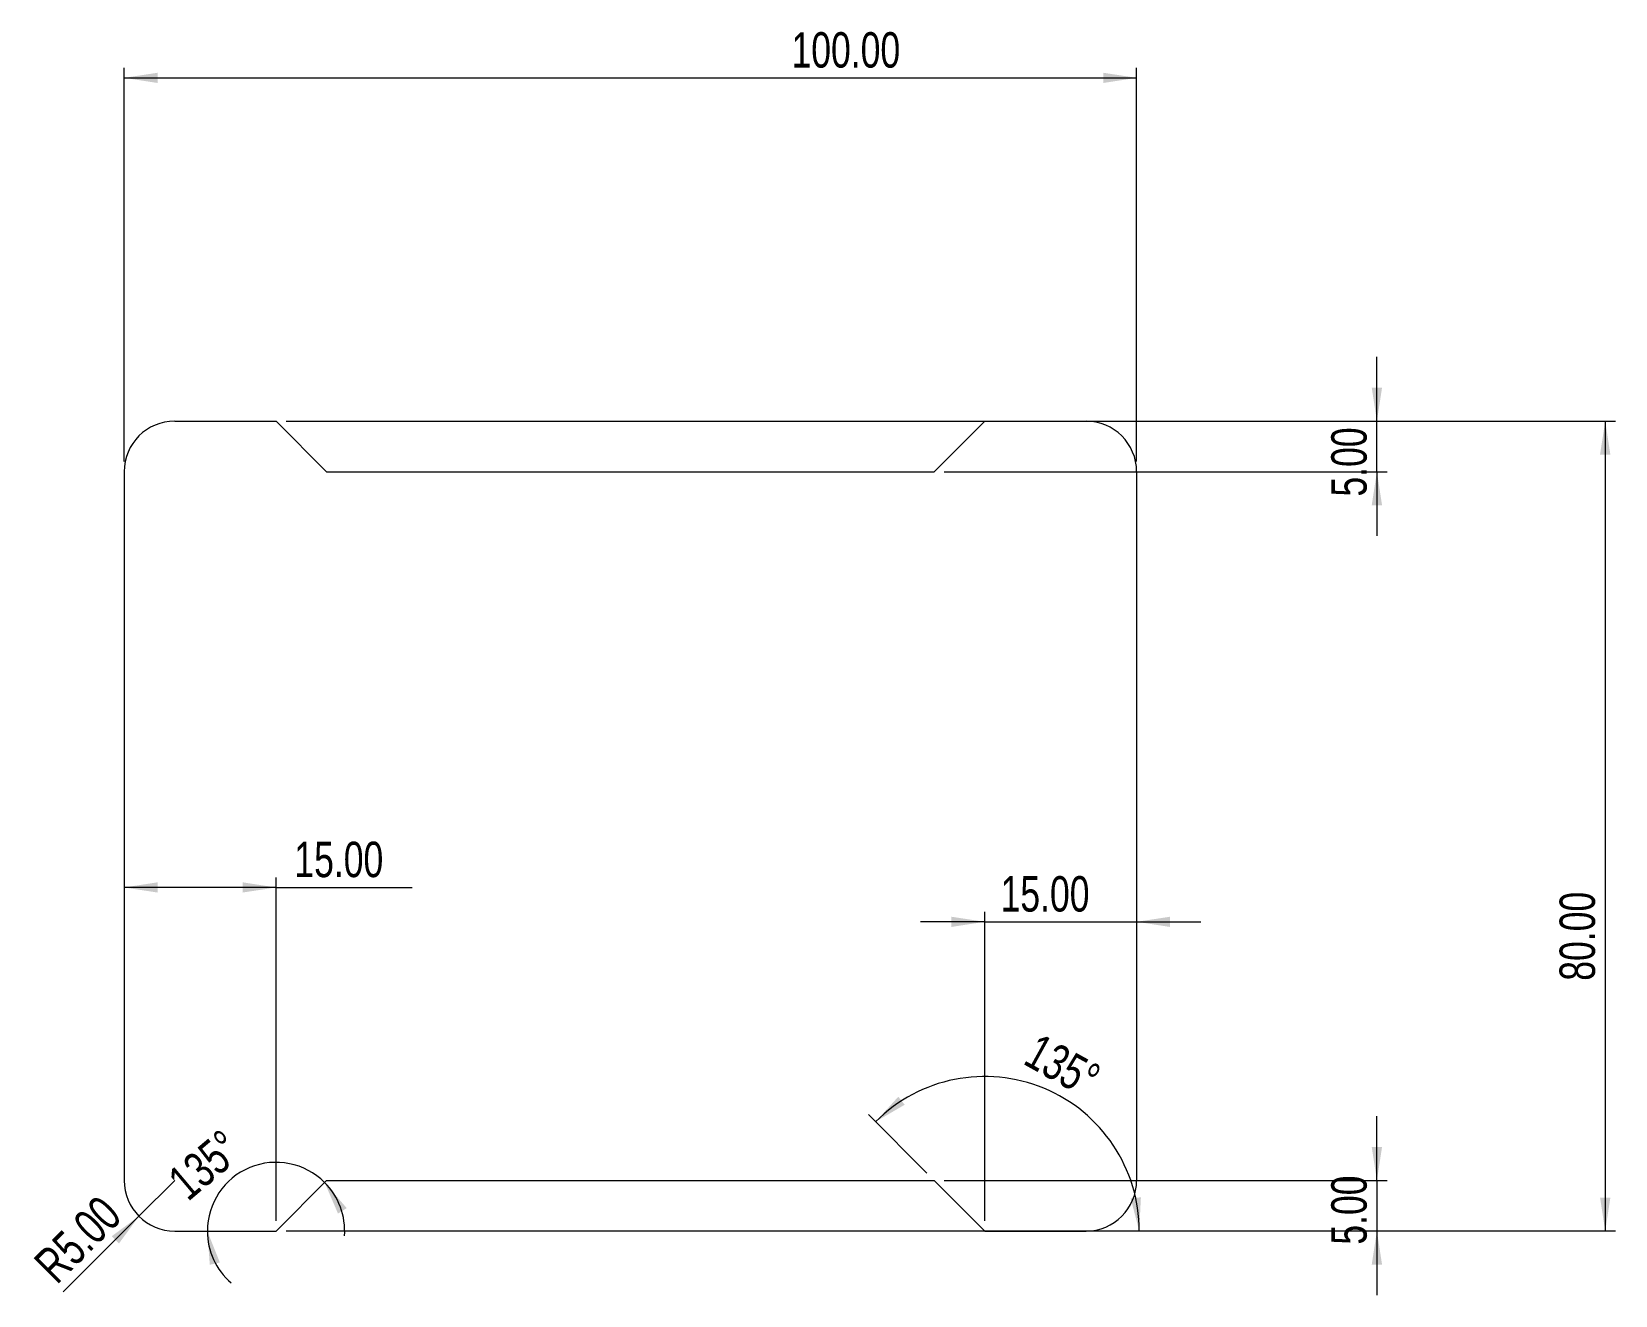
# Model space of a CAD drawing. Header units: millimetres. Extents: x 12 to 168, y 4 to 129.
import ezdxf

# ---------------------------------------------------------------- set-up
doc = ezdxf.new("R2010")
doc.units = ezdxf.units.MM
doc.styles.add('SLDTEXTSTYLE0', font='TXT', dxfattribs={"width": 0.75})
doc.dimstyles.new('SLDDIMSTYLE0', dxfattribs={"dimtxt": 3.5, "dimasz": 3.302, "dimexe": 0, "dimexo": 0.0625, "dimgap": 0.875, "dimtad": 1, "dimrnd": 1e-09, "dimzin": 4, "dimdsep": 46, "dimtxsty": 'SLDTEXTSTYLE0', "dimsah": 1, "dimcen": 0.09, "dimadec": 0, "dimazin": 1, "dimtfac": 1, "dimtofl": 0, "dimtmove": 0, "dimatfit": 3, "dimfxl": 1, "dimfrac": 2, "dimtolj": 1, "dimtzin": 12, "dimarcsym": 0})
doc.dimstyles.new('SLDDIMSTYLE1', dxfattribs={"dimtxt": 3.5, "dimasz": 3.302, "dimexe": 0, "dimexo": 0.0625, "dimgap": 0.875, "dimtad": 1, "dimrnd": 1e-09, "dimzin": 4, "dimdsep": 46, "dimtxsty": 'SLDTEXTSTYLE0', "dimsah": 1, "dimcen": 0, "dimadec": 0, "dimazin": 1, "dimtfac": 1, "dimtofl": 0, "dimtmove": 0, "dimatfit": 3, "dimfxl": 1, "dimfrac": 2, "dimtolj": 1, "dimtzin": 12, "dimarcsym": 0})
doc.dimstyles.new('SLDDIMSTYLE2', dxfattribs={"dimtxt": 3.5, "dimasz": 3.302, "dimexe": 0, "dimexo": 0.0625, "dimgap": 0.875, "dimtad": 1, "dimrnd": 1e-09, "dimzin": 4, "dimdsep": 46, "dimtxsty": 'SLDTEXTSTYLE0', "dimsah": 1, "dimcen": 0.09, "dimadec": 0, "dimazin": 1, "dimtfac": 1, "dimtmove": 0, "dimatfit": 0, "dimfxl": 1, "dimfrac": 2, "dimtolj": 1, "dimtzin": 12, "dimarcsym": 0})
doc.dimstyles.new('SLDDIMSTYLE3', dxfattribs={"dimtxt": 3.5, "dimasz": 3.302, "dimexe": 0, "dimexo": 0.0625, "dimgap": 0.875, "dimtad": 1, "dimdec": 4, "dimzin": 12, "dimdsep": 46, "dimtxsty": 'SLDTEXTSTYLE0', "dimsah": 1, "dimcen": 0.09, "dimazin": 3, "dimtfac": 1, "dimtofl": 0, "dimtmove": 0, "dimatfit": 3, "dimfxl": 1, "dimfrac": 2, "dimtolj": 1, "dimtzin": 12, "dimarcsym": 0})

# ---------------------------------------------------------------- blocks, each defined once
blk = doc.blocks.new('_D')
at = {"color": 7, "linetype": 'Continuous', "lineweight": 0}
for p, q in [((20.93, 86.78), (20.93, 125.68)), ((120.93, 86.78), (120.93, 125.68)), ((20.93, 124.68), (120.93, 124.68))]:
    blk.add_line(p, q, dxfattribs=at)
at = {"color": 7, "linetype": 'Continuous', "lineweight": 18}
for points in [[(20.93, 124.68), (24.23, 124.17), (24.23, 125.18)], [(120.93, 124.68), (117.63, 125.18), (117.63, 124.17)]]:
    blk.add_solid(points, dxfattribs=at)
at = {"color": 7, "linetype": 'Continuous', "lineweight": 18, "insert": (86.84, 129.19), "char_height": 3.5, "attachment_point": 1, "style": 'SLDTEXTSTYLE0'}
blk.add_mtext('100.00', dxfattribs=at)
blk = doc.blocks.new('_D_1')
at = {"color": 7, "linetype": 'Continuous', "lineweight": 0}
for p, q in [((36.93, 90.78), (168.21, 90.78)), ((167.21, 90.78), (167.21, 10.78)), ((36.93, 10.78), (168.21, 10.78))]:
    blk.add_line(p, q, dxfattribs=at)
at = {"color": 7, "linetype": 'Continuous', "lineweight": 18}
for points in [[(167.21, 90.78), (166.7, 87.47), (167.72, 87.47)], [(167.21, 10.78), (167.72, 14.08), (166.7, 14.08)]]:
    blk.add_solid(points, dxfattribs=at)
at = {"color": 7, "linetype": 'Continuous', "lineweight": 18, "insert": (162.7, 35.5), "char_height": 3.5, "attachment_point": 1, "rotation": 90, "style": 'SLDTEXTSTYLE0'}
blk.add_mtext('80.00', dxfattribs=at)
blk = doc.blocks.new('_D_2')
at = {"color": 7, "linetype": 'Continuous', "lineweight": 0}
for q in [(25.93, 15.78), (14.91, 4.76)]:
    blk.add_line((22.39, 12.24), q, dxfattribs=at)
at = {"color": 7, "linetype": 'Continuous', "lineweight": 18}
blk.add_solid([(22.39, 12.24), (19.7, 10.26), (20.42, 9.55)], dxfattribs=at)
at = {"color": 7, "linetype": 'Continuous', "lineweight": 18, "insert": (11.79, 7.88), "char_height": 3.5, "attachment_point": 1, "rotation": 45, "style": 'SLDTEXTSTYLE0'}
blk.add_mtext('R5.00', dxfattribs=at)
blk = doc.blocks.new('_D_3')
at = {"color": 7, "linetype": 'Continuous', "lineweight": 0}
for p, q in [((144.66, 90.78), (144.66, 97.13)), ((36.93, 90.78), (145.66, 90.78)), ((144.66, 85.78), (144.66, 90.78)), ((101.93, 85.78), (145.66, 85.78)), ((144.66, 85.78), (144.66, 79.43))]:
    blk.add_line(p, q, dxfattribs=at)
at = {"color": 7, "linetype": 'Continuous', "lineweight": 18}
for points in [[(144.66, 90.78), (145.17, 94.08), (144.15, 94.08)], [(144.66, 85.78), (144.15, 82.47), (145.17, 82.47)]]:
    blk.add_solid(points, dxfattribs=at)
at = {"color": 7, "linetype": 'Continuous', "lineweight": 18, "insert": (140.15, 83.32), "char_height": 3.5, "attachment_point": 1, "rotation": 90, "style": 'SLDTEXTSTYLE0'}
blk.add_mtext('5.00', dxfattribs=at)
blk = doc.blocks.new('_D_4')
at = {"color": 7, "linetype": 'Continuous', "lineweight": 0}
for p, q in [((144.66, 15.78), (144.66, 22.13)), ((101.93, 15.78), (145.66, 15.78)), ((144.66, 15.78), (144.66, 10.78)), ((36.93, 10.78), (145.66, 10.78)), ((144.66, 10.78), (144.66, 4.43))]:
    blk.add_line(p, q, dxfattribs=at)
at = {"color": 7, "linetype": 'Continuous', "lineweight": 18}
for points in [[(144.66, 15.78), (145.17, 19.08), (144.15, 19.08)], [(144.66, 10.78), (144.15, 7.47), (145.17, 7.47)]]:
    blk.add_solid(points, dxfattribs=at)
at = {"color": 7, "linetype": 'Continuous', "lineweight": 18, "insert": (140.15, 9.43), "char_height": 3.5, "attachment_point": 1, "rotation": 90, "style": 'SLDTEXTSTYLE0'}
blk.add_mtext('5.00', dxfattribs=at)
blk = doc.blocks.new('_D_5')
at = {"color": 7, "linetype": 'Continuous', "lineweight": 0}
for p, q in [((105.93, 11.78), (105.93, 42.32)), ((105.93, 41.32), (99.58, 41.32)), ((105.93, 41.32), (120.93, 41.32)), ((120.93, 41.32), (127.28, 41.32))]:
    blk.add_line(p, q, dxfattribs=at)
at = {"color": 7, "linetype": 'Continuous', "lineweight": 18}
for points in [[(105.93, 41.32), (102.63, 41.82), (102.63, 40.81)], [(120.93, 41.32), (124.23, 40.81), (124.23, 41.82)]]:
    blk.add_solid(points, dxfattribs=at)
at = {"color": 7, "linetype": 'Continuous', "lineweight": 18, "insert": (107.49, 45.83), "char_height": 3.5, "attachment_point": 1, "style": 'SLDTEXTSTYLE0'}
blk.add_mtext('15.00', dxfattribs=at)
blk = doc.blocks.new('_D_6')
at = {"color": 7, "linetype": 'Continuous', "lineweight": 0}
for p, q in [((35.93, 11.78), (35.93, 45.71)), ((35.93, 44.71), (20.93, 44.71)), ((35.93, 44.71), (49.38, 44.71))]:
    blk.add_line(p, q, dxfattribs=at)
at = {"color": 7, "linetype": 'Continuous', "lineweight": 18}
for points in [[(20.93, 44.71), (24.23, 44.21), (24.23, 45.22)], [(35.93, 44.71), (32.63, 45.22), (32.63, 44.21)]]:
    blk.add_solid(points, dxfattribs=at)
at = {"color": 7, "linetype": 'Continuous', "lineweight": 18, "insert": (37.74, 49.23), "char_height": 3.5, "attachment_point": 1, "style": 'SLDTEXTSTYLE0'}
blk.add_mtext('15.00', dxfattribs=at)
blk = doc.blocks.new('_D_7')
at = {"color": 7, "linetype": 'Continuous', "lineweight": 0}
for p, q in [((100.22, 16.48), (94.43, 22.28)), ((36.93, 10.78), (122.19, 10.78))]:
    blk.add_line(p, q, dxfattribs=at)
at = {"color": 7, "linetype": 'Continuous', "lineweight": 18}
blk.add_arc((105.93, 10.78), 15.26, 0, 135, dxfattribs=at)
for points in [[(95.14, 21.57), (98.02, 23.25), (97.39, 24.04)], [(121.19, 10.78), (121.35, 14.11), (120.34, 14)]]:
    blk.add_solid(points, dxfattribs=at)
at = {"color": 7, "linetype": 'Continuous', "lineweight": 18, "insert": (111.28, 30.41), "char_height": 3.5, "attachment_point": 1, "rotation": 331.0756, "style": 'SLDTEXTSTYLE0'}
blk.add_mtext('135°', dxfattribs=at)
blk = doc.blocks.new('_D_8')
at = {"color": 7, "linetype": 'Continuous', "lineweight": 18}
for start, end in [(45, 180), (355.8904, 45), (180, 229.1096)]:
    blk.add_arc((35.93, 10.78), 6.78, start, end, dxfattribs=at)
for points in [[(40.73, 15.57), (42.05, 12.5), (42.91, 13.04)], [(29.14, 10.78), (29.39, 7.44), (30.38, 7.67)]]:
    blk.add_solid(points, dxfattribs=at)
at = {"color": 7, "linetype": 'Continuous', "lineweight": 18, "insert": (24.97, 16.31), "char_height": 3.5, "attachment_point": 1, "rotation": 40.1468, "style": 'SLDTEXTSTYLE0'}
blk.add_mtext('135°', dxfattribs=at)

msp = doc.modelspace()

# ---------------------------------------------------------------- linework, layer by layer
at = {"color": 7, "linetype": 'Continuous', "lineweight": 18}
for p, q in [((25.92869, 90.77554), (35.92869, 90.77554)), ((40.92869, 85.77554), (35.92869, 90.77554)), ((100.92869, 85.77554), (105.92869, 90.77554)), ((105.92869, 90.77554), (115.92869, 90.77554)), ((20.92869, 85.77554), (20.92869, 15.77554)), ((40.92869, 85.77554), (100.92869, 85.77554)), ((120.92869, 85.77554), (120.92869, 15.77554)), ((40.92869, 15.77554), (35.92869, 10.77554)), ((40.92869, 15.77554), (100.92869, 15.77554)), ((100.92869, 15.77554), (105.92869, 10.77554)), ((25.92869, 10.77554), (35.92869, 10.77554)), ((105.92869, 10.77554), (115.92869, 10.77554))]:
    msp.add_line(p, q, dxfattribs=at)
for centre, start, end in [((25.92869, 85.77554), 90, 180), ((115.92869, 85.77554), 0, 90), ((25.92869, 15.77554), 180, 270), ((115.92869, 15.77554), 270, 0)]:
    msp.add_arc(centre, 5, start, end, dxfattribs=at)

# ---------------------------------------------------------------- dimensions: what is measured, and where the dimension line sits
for base, p1, p2, dimstyle, picture, middle in [((120.92869, 124.67553), (20.92869, 85.77554), (120.92869, 85.77554), 'SLDDIMSTYLE0', '_D', (93.94715, 124.67553)), ((20.92869, 44.71489), (35.92869, 10.77554), (20.92869, 15.77554), 'SLDDIMSTYLE0', '_D_6', (43.56159, 44.71489)), ((120.92869, 41.31529), (105.92869, 10.77554), (120.92869, 15.77554), 'SLDDIMSTYLE2', '_D_5', (113.31147, 41.31529))]:
    dim = msp.add_linear_dim(base=base, p1=p1, p2=p2, dimstyle=dimstyle, dxfattribs=at)
    dim.commit()
    dim.dimension.update_dxf_attribs({"geometry": picture, "text_midpoint": middle, "dimtype": 160})
for base, p1, p2, dimstyle, picture, middle in [((144.66136, 90.77554), (100.92869, 85.77554), (35.92869, 90.77554), 'SLDDIMSTYLE2', '_D_3', (144.66136, 87.84852)), ((167.20868, 10.77554), (35.92869, 90.77554), (35.92869, 10.77554), 'SLDDIMSTYLE0', '_D_1', (167.20868, 41.31529)), ((144.66136, 10.77554), (100.92869, 15.77554), (35.92869, 10.77554), 'SLDDIMSTYLE2', '_D_4', (144.66136, 13.95736))]:
    dim = msp.add_linear_dim(base=base, p1=p1, p2=p2, angle=90, dimstyle=dimstyle, dxfattribs=at)
    dim.commit()
    dim.dimension.update_dxf_attribs({"geometry": picture, "text_midpoint": middle, "dimtype": 160})
for base, line1, line2, picture, middle in [((111.77017, 24.87814), ((25.92869, 10.77554), (35.92869, 10.77554)), ((100.92869, 15.77554), (105.92869, 10.77554)), '_D_7', (113.31147, 24.13596)), ((33.3325, 17.0433), ((40.92869, 15.77554), (35.92869, 10.77554)), ((25.92869, 10.77554), (35.92869, 10.77554)), '_D_8', (31.55461, 15.96133))]:
    dim = msp.add_angular_dim_2l(base=base, line1=line1, line2=line2, dimstyle='SLDDIMSTYLE3', dxfattribs=at)
    dim.commit()
    dim.dimension.update_dxf_attribs({"geometry": picture, "text_midpoint": middle, "dimtype": 162})
dim = msp.add_radius_dim(center=(25.92869, 15.77554), mpoint=(22.39315, 12.24001), dimstyle='SLDDIMSTYLE1', dxfattribs=at)
dim.commit()
dim.dimension.update_dxf_attribs({"geometry": '_D_2', "text_midpoint": (18.85763, 8.70449), "dimtype": 164})

doc.saveas('drawing.dxf')
